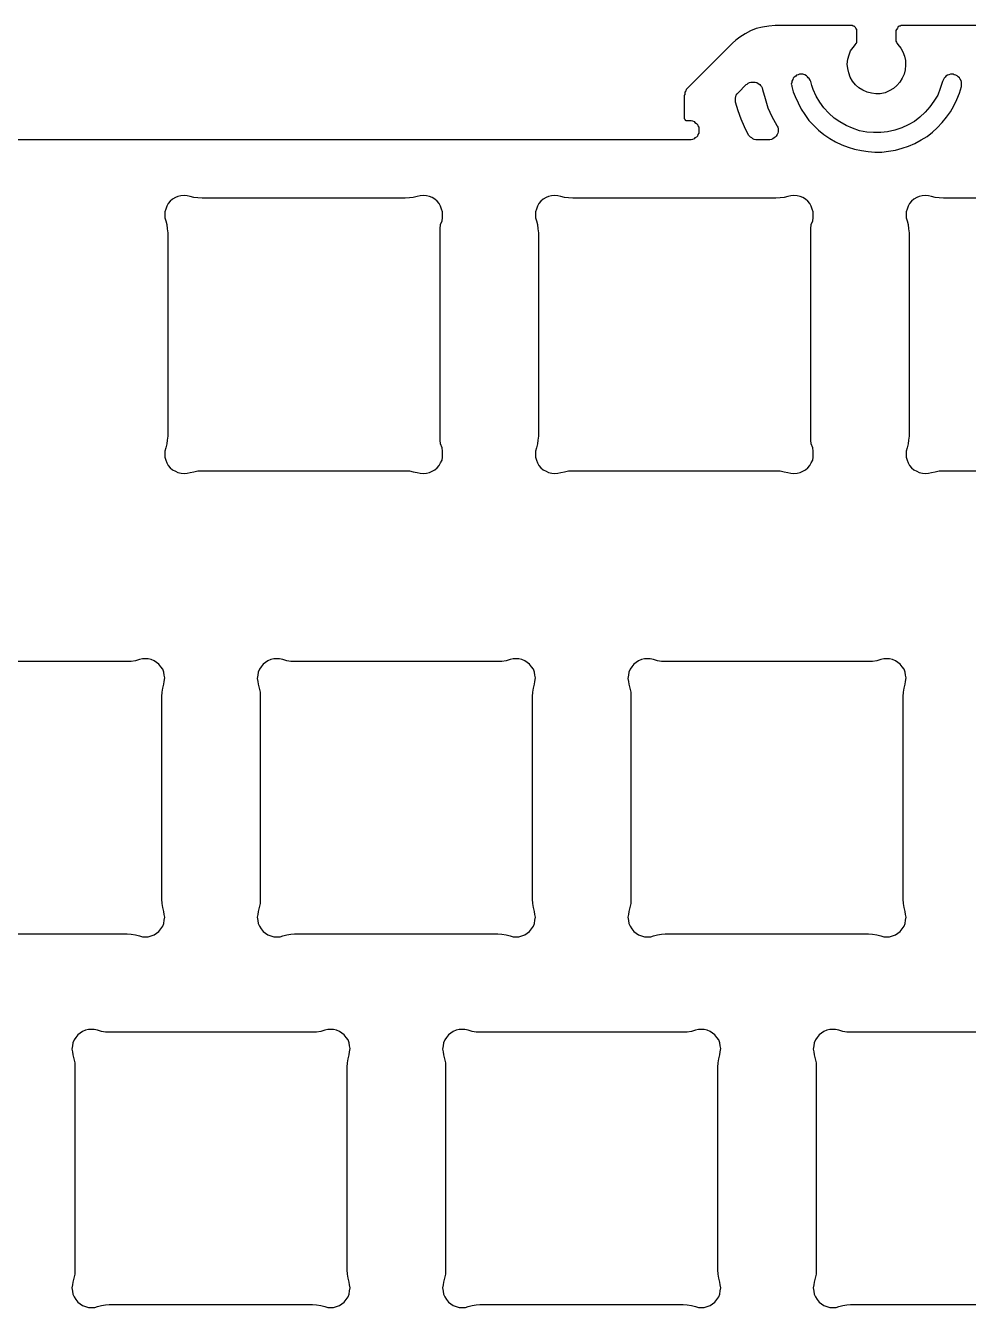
# Model space of a CAD drawing. Extents: x -525 to -176, y -2993 to -2861.
# Drawn here: x -343.2 to -294.7, y -2927.2 to -2861.3 of the extents above; entities that cross this region are included whole.
import ezdxf

# ---------------------------------------------------------------- set-up
doc = ezdxf.new("R2010")
doc.units = 0
doc.layers.get('0').update_dxf_attribs({"linetype": 'CONTINUOUS'})

msp = doc.modelspace()

# ---------------------------------------------------------------- linework, layer by layer
for points in [[(-294.22113, -2861.276855), (-298.145935, -2861.276855), (-298.145935, -2861.276855), (-298.195984, -2861.276855), (-298.22113, -2861.301758), (-298.22113, -2861.301758), (-298.270935, -2861.301758), (-298.320984, -2861.327148), (-298.320984, -2861.327148), (-298.34613, -2861.376953), (-298.371033, -2861.401855), (-298.371033, -2861.401855), (-298.395935, -2861.452148), (-298.421082, -2861.477051), (-298.421082, -2861.477051), (-298.445984, -2861.526855), (-298.445984, -2861.577148), (-298.445984, -2862.026855), (-298.445984, -2862.026855), (-298.445984, -2862.077148), (-298.421082, -2862.126953), (-298.421082, -2862.126953), (-298.395935, -2862.176758), (-298.371033, -2862.202148), (-298.371033, -2862.202148), (-298.371033, -2862.227051), (-298.34613, -2862.251953), (-298.34613, -2862.251953), (-298.195984, -2862.426758), (-298.09613, -2862.626953), (-298.09613, -2862.626953), (-297.996033, -2862.852051), (-297.945984, -2863.077148), (-297.945984, -2863.077148), (-297.945984, -2863.301758), (-297.97113, -2863.551758), (-297.97113, -2863.551758), (-298.020935, -2863.776855), (-298.121033, -2863.977051), (-298.121033, -2863.977051), (-298.246033, -2864.176758), (-298.395935, -2864.352051), (-298.395935, -2864.352051), (-298.570984, -2864.501953), (-298.796082, -2864.626953), (-298.796082, -2864.626953), (-298.996033, -2864.727051), (-299.246033, -2864.776855), (-299.246033, -2864.776855), (-299.47113, -2864.776855), (-299.695984, -2864.751953), (-299.695984, -2864.751953), (-299.921082, -2864.702148), (-300.145935, -2864.602051), (-300.145935, -2864.602051), (-300.34613, -2864.477051), (-300.520935, -2864.327148), (-300.520935, -2864.327148), (-300.671082, -2864.126953), (-300.796082, -2863.926758), (-300.796082, -2863.926758), (-300.871033, -2863.702148), (-300.921082, -2863.477051), (-300.921082, -2863.477051), (-300.945984, -2863.251953), (-300.921082, -2863.001953), (-300.921082, -2863.001953), (-300.84613, -2862.776855), (-300.770935, -2862.577148), (-300.770935, -2862.577148), (-300.645935, -2862.401855), (-300.520935, -2862.251953), (-300.520935, -2862.251953), (-300.496033, -2862.202148), (-300.47113, -2862.176758), (-300.47113, -2862.176758), (-300.445984, -2862.126953), (-300.445984, -2862.077148), (-300.445984, -2862.077148), (-300.445984, -2862.051758), (-300.445984, -2862.026855), (-300.445984, -2861.577148), (-300.445984, -2861.577148), (-300.445984, -2861.526855), (-300.445984, -2861.477051), (-300.445984, -2861.477051), (-300.47113, -2861.452148), (-300.496033, -2861.401855), (-300.496033, -2861.401855), (-300.520935, -2861.376953), (-300.570984, -2861.327148), (-300.570984, -2861.327148), (-300.59613, -2861.301758), (-300.645935, -2861.301758), (-300.645935, -2861.301758), (-300.695984, -2861.276855), (-300.746033, -2861.276855), (-304.645935, -2861.276855), (-304.645935, -2861.276855), (-304.97113, -2861.301758), (-305.296082, -2861.352051), (-305.621033, -2861.426758), (-305.621033, -2861.426758), (-305.921082, -2861.551758), (-306.195984, -2861.702148), (-306.47113, -2861.876953), (-306.47113, -2861.876953), (-306.671082, -2862.026855), (-306.84613, -2862.176758), (-309.171082, -2864.501953), (-309.171082, -2864.501953), (-309.22113, -2864.551758), (-309.246033, -2864.626953), (-309.246033, -2864.626953), (-309.296082, -2864.702148), (-309.296082, -2864.776855), (-309.296082, -2864.776855), (-309.296082, -2864.827148), (-309.320984, -2864.852051), (-309.320984, -2866.051758), (-309.320984, -2866.051758), (-309.296082, -2866.077148), (-309.296082, -2866.077148), (-309.296082, -2866.077148), (-309.296082, -2866.102051), (-309.296082, -2866.102051), (-309.296082, -2866.102051), (-309.270935, -2866.126953), (-309.270935, -2866.126953), (-309.270935, -2866.126953), (-309.246033, -2866.126953), (-309.246033, -2866.151855), (-309.246033, -2866.151855), (-309.22113, -2866.151855), (-309.22113, -2866.151855), (-309.070984, -2866.151855), (-309.070984, -2866.151855), (-308.97113, -2866.151855), (-308.895935, -2866.176758), (-308.895935, -2866.176758), (-308.820984, -2866.202148), (-308.770935, -2866.251953), (-308.770935, -2866.251953), (-308.695984, -2866.301758), (-308.645935, -2866.352051), (-308.645935, -2866.352051), (-308.621033, -2866.426758), (-308.570984, -2866.501953), (-308.570984, -2866.501953), (-308.570984, -2866.577148), (-308.570984, -2866.651855), (-308.570984, -2866.651855), (-308.570984, -2866.727051), (-308.570984, -2866.801758), (-308.570984, -2866.801758), (-308.621033, -2866.876953), (-308.645935, -2866.952148), (-308.645935, -2866.952148), (-308.695984, -2867.001953), (-308.770935, -2867.051758), (-308.770935, -2867.051758), (-308.820984, -2867.102051), (-308.895935, -2867.126953), (-308.895935, -2867.126953), (-308.97113, -2867.151855), (-309.070984, -2867.151855), (-391.545959, -2867.151855)], [(-304.570984, -2866.401855), (-304.546082, -2866.452148), (-304.520935, -2866.501953), (-304.520935, -2866.501953), (-304.496033, -2866.577148), (-304.496033, -2866.651855), (-304.496033, -2866.651855), (-304.496033, -2866.727051), (-304.520935, -2866.801758), (-304.520935, -2866.801758), (-304.546082, -2866.876953), (-304.59613, -2866.952148), (-304.59613, -2866.952148), (-304.645935, -2867.001953), (-304.695984, -2867.051758), (-304.695984, -2867.051758), (-304.770935, -2867.102051), (-304.84613, -2867.126953), (-304.84613, -2867.126953), (-304.921082, -2867.151855), (-304.996033, -2867.151855), (-305.570984, -2867.151855), (-305.570984, -2867.151855), (-305.59613, -2867.151855), (-305.645935, -2867.151855), (-305.645935, -2867.151855), (-305.72113, -2867.126953), (-305.796082, -2867.102051), (-305.796082, -2867.102051), (-305.84613, -2867.051758), (-305.921082, -2867.001953), (-305.921082, -2867.001953), (-305.97113, -2866.952148), (-306.020935, -2866.901855), (-306.020935, -2866.901855), (-306.22113, -2866.477051), (-306.395935, -2866.077148), (-306.546082, -2865.651855), (-306.695984, -2865.202148), (-306.695984, -2865.202148), (-306.695984, -2865.176758), (-306.695984, -2865.151855), (-306.695984, -2865.151855), (-306.695984, -2865.077148), (-306.695984, -2865.001953), (-306.695984, -2865.001953), (-306.671082, -2864.926758), (-306.645935, -2864.852051), (-306.645935, -2864.852051), (-306.59613, -2864.776855), (-306.546082, -2864.727051), (-306.145935, -2864.301758), (-306.145935, -2864.301758), (-306.09613, -2864.276855), (-306.046082, -2864.227051), (-306.046082, -2864.227051), (-305.97113, -2864.202148), (-305.895935, -2864.176758), (-305.895935, -2864.176758), (-305.820984, -2864.176758), (-305.746033, -2864.176758), (-305.746033, -2864.176758), (-305.671082, -2864.176758), (-305.59613, -2864.202148), (-305.59613, -2864.202148), (-305.520935, -2864.251953), (-305.445984, -2864.301758), (-305.445984, -2864.301758), (-305.395935, -2864.352051), (-305.34613, -2864.401855), (-305.34613, -2864.401855), (-305.320984, -2864.477051), (-305.296082, -2864.551758), (-305.296082, -2864.551758), (-305.171082, -2865.026855), (-305.020935, -2865.501953), (-304.820984, -2865.952148), (-304.570984, -2866.401855)], [(-303.796082, -2864.401855), (-303.72113, -2864.676758), (-303.621033, -2864.926758), (-303.621033, -2864.926758), (-303.47113, -2865.251953), (-303.320984, -2865.577148), (-303.121033, -2865.852051), (-302.921082, -2866.151855), (-302.921082, -2866.151855), (-302.671082, -2866.401855), (-302.421082, -2866.651855), (-302.145935, -2866.876953), (-301.84613, -2867.077148), (-301.84613, -2867.077148), (-301.546082, -2867.251953), (-301.22113, -2867.401855), (-300.895935, -2867.526855), (-300.570984, -2867.626953), (-300.570984, -2867.626953), (-300.22113, -2867.702148), (-299.871033, -2867.751953), (-299.520935, -2867.776855), (-299.171082, -2867.776855), (-299.171082, -2867.776855), (-298.820984, -2867.727051), (-298.47113, -2867.676758), (-298.121033, -2867.577148), (-297.796082, -2867.477051), (-297.796082, -2867.477051), (-297.47113, -2867.327148), (-297.145935, -2867.151855), (-296.84613, -2866.977051), (-296.570984, -2866.751953), (-296.570984, -2866.751953), (-296.320984, -2866.526855), (-296.070984, -2866.251953), (-295.84613, -2865.977051), (-295.645935, -2865.702148), (-295.645935, -2865.702148), (-295.47113, -2865.401855), (-295.320984, -2865.077148), (-295.171082, -2864.751953), (-295.070984, -2864.401855), (-295.070984, -2864.401855), (-295.070984, -2864.327148), (-295.070984, -2864.251953), (-295.070984, -2864.251953), (-295.070984, -2864.176758), (-295.09613, -2864.102051), (-295.09613, -2864.102051), (-295.145935, -2864.026855), (-295.171082, -2863.952148), (-295.171082, -2863.952148), (-295.246033, -2863.901855), (-295.296082, -2863.852051), (-295.296082, -2863.852051), (-295.371033, -2863.827148), (-295.445984, -2863.801758), (-295.445984, -2863.801758), (-295.496033, -2863.776855), (-295.570984, -2863.776855), (-295.570984, -2863.776855), (-295.645935, -2863.776855), (-295.72113, -2863.801758), (-295.72113, -2863.801758), (-295.796082, -2863.827148), (-295.871033, -2863.876953), (-295.871033, -2863.876953), (-295.921082, -2863.926758), (-295.97113, -2863.977051), (-295.97113, -2863.977051), (-296.020935, -2864.077148), (-296.046082, -2864.151855), (-296.046082, -2864.151855), (-296.171082, -2864.501953), (-296.296082, -2864.852051), (-296.496033, -2865.151855), (-296.496033, -2865.151855), (-296.695984, -2865.452148), (-296.945984, -2865.727051), (-297.22113, -2865.977051), (-297.22113, -2865.977051), (-297.496033, -2866.202148), (-297.820984, -2866.376953), (-298.145935, -2866.526855), (-298.145935, -2866.526855), (-298.496033, -2866.651855), (-298.871033, -2866.727051), (-299.22113, -2866.776855), (-299.22113, -2866.776855), (-299.59613, -2866.776855), (-299.945984, -2866.751953), (-300.320984, -2866.676758), (-300.320984, -2866.676758), (-300.671082, -2866.551758), (-300.996033, -2866.401855), (-301.320984, -2866.227051), (-301.320984, -2866.227051), (-301.621033, -2866.026855), (-301.895935, -2865.776855), (-302.145935, -2865.501953), (-302.145935, -2865.501953), (-302.34613, -2865.202148), (-302.546082, -2864.901855), (-302.695984, -2864.551758), (-302.695984, -2864.551758), (-302.770935, -2864.352051), (-302.820984, -2864.151855), (-302.820984, -2864.151855), (-302.84613, -2864.077148), (-302.895935, -2864.001953), (-302.895935, -2864.001953), (-302.945984, -2863.952148), (-302.996033, -2863.901855), (-302.996033, -2863.901855), (-303.046082, -2863.852051), (-303.121033, -2863.801758), (-303.121033, -2863.801758), (-303.22113, -2863.776855), (-303.320984, -2863.776855), (-303.320984, -2863.776855), (-303.395935, -2863.776855), (-303.47113, -2863.801758), (-303.47113, -2863.801758), (-303.546082, -2863.827148), (-303.59613, -2863.876953), (-303.59613, -2863.876953), (-303.671082, -2863.926758), (-303.72113, -2863.977051), (-303.72113, -2863.977051), (-303.746033, -2864.051758), (-303.796082, -2864.126953), (-303.796082, -2864.126953), (-303.796082, -2864.202148), (-303.820984, -2864.276855), (-303.820984, -2864.276855), (-303.796082, -2864.352051), (-303.796082, -2864.401855)], [(-323.046082, -2870.051758), (-323.246033, -2870.102051), (-323.445984, -2870.126953), (-323.671082, -2870.151855), (-334.09613, -2870.151855), (-334.320984, -2870.126953), (-334.520935, -2870.102051), (-334.72113, -2870.051758), (-334.871033, -2870.026855), (-335.020935, -2870.001953), (-335.020935, -2870.001953), (-335.195984, -2870.026855), (-335.34613, -2870.051758), (-335.34613, -2870.051758), (-335.47113, -2870.102051), (-335.621033, -2870.202148), (-335.621033, -2870.202148), (-335.746033, -2870.301758), (-335.84613, -2870.426758), (-335.84613, -2870.426758), (-335.921082, -2870.551758), (-335.97113, -2870.702148), (-335.97113, -2870.702148), (-336.020935, -2870.852051), (-336.020935, -2871.001953), (-336.020935, -2871.001953), (-336.020935, -2871.151855), (-335.97113, -2871.301758), (-335.97113, -2871.301758), (-335.921082, -2871.501953), (-335.895935, -2871.727051), (-335.871033, -2871.926758), (-335.871033, -2882.376953), (-335.871033, -2882.376953), (-335.895935, -2882.577148), (-335.921082, -2882.776855), (-335.97113, -2882.977051), (-335.97113, -2882.977051), (-336.020935, -2883.151855), (-336.020935, -2883.301758), (-336.020935, -2883.301758), (-336.020935, -2883.452148), (-335.97113, -2883.602051), (-335.97113, -2883.602051), (-335.921082, -2883.751953), (-335.84613, -2883.876953), (-335.84613, -2883.876953), (-335.746033, -2884.001953), (-335.621033, -2884.102051), (-335.621033, -2884.102051), (-335.47113, -2884.176758), (-335.34613, -2884.251953), (-335.34613, -2884.251953), (-335.171082, -2884.276855), (-335.020935, -2884.301758), (-335.020935, -2884.301758), (-334.871033, -2884.276855), (-334.72113, -2884.251953), (-334.72113, -2884.251953), (-334.520935, -2884.202148), (-334.320984, -2884.151855), (-334.09613, -2884.151855), (-323.671082, -2884.151855), (-323.445984, -2884.151855), (-323.246033, -2884.202148), (-323.046082, -2884.251953), (-323.046082, -2884.251953), (-322.895935, -2884.276855), (-322.746033, -2884.301758), (-322.746033, -2884.301758), (-322.570984, -2884.276855), (-322.421082, -2884.251953), (-322.421082, -2884.251953), (-322.270935, -2884.176758), (-322.145935, -2884.102051), (-322.145935, -2884.102051), (-322.020935, -2884.001953), (-321.921082, -2883.876953), (-321.921082, -2883.876953), (-321.84613, -2883.751953), (-321.770935, -2883.602051), (-321.770935, -2883.602051), (-321.746033, -2883.452148), (-321.746033, -2883.301758), (-321.746033, -2883.301758), (-321.746033, -2883.151855), (-321.770935, -2882.977051), (-321.770935, -2882.977051), (-321.84613, -2882.776855), (-321.871033, -2882.577148), (-321.871033, -2882.376953), (-321.871033, -2882.376953), (-321.871033, -2871.926758), (-321.871033, -2871.727051), (-321.84613, -2871.501953), (-321.770935, -2871.301758), (-321.770935, -2871.301758), (-321.746033, -2871.151855), (-321.746033, -2871.001953), (-321.746033, -2871.001953), (-321.746033, -2870.852051), (-321.796082, -2870.702148), (-321.796082, -2870.702148), (-321.84613, -2870.551758), (-321.921082, -2870.426758), (-321.921082, -2870.426758), (-322.020935, -2870.301758), (-322.145935, -2870.202148), (-322.145935, -2870.202148), (-322.270935, -2870.102051), (-322.421082, -2870.051758), (-322.421082, -2870.051758), (-322.570984, -2870.026855), (-322.746033, -2870.001953), (-322.746033, -2870.001953), (-322.895935, -2870.026855), (-323.046082, -2870.051758)], [(-303.996033, -2870.051758), (-304.195984, -2870.102051), (-304.395935, -2870.126953), (-304.621033, -2870.151855), (-315.046082, -2870.151855), (-315.270935, -2870.126953), (-315.47113, -2870.102051), (-315.671082, -2870.051758), (-315.820984, -2870.026855), (-315.97113, -2870.001953), (-315.97113, -2870.001953), (-316.145935, -2870.026855), (-316.296082, -2870.051758), (-316.296082, -2870.051758), (-316.421082, -2870.102051), (-316.570984, -2870.202148), (-316.570984, -2870.202148), (-316.695984, -2870.301758), (-316.796082, -2870.426758), (-316.796082, -2870.426758), (-316.871033, -2870.551758), (-316.921082, -2870.702148), (-316.921082, -2870.702148), (-316.97113, -2870.852051), (-316.97113, -2871.001953), (-316.97113, -2871.001953), (-316.97113, -2871.151855), (-316.921082, -2871.301758), (-316.921082, -2871.301758), (-316.871033, -2871.501953), (-316.84613, -2871.727051), (-316.820984, -2871.926758), (-316.820984, -2882.376953), (-316.820984, -2882.376953), (-316.84613, -2882.577148), (-316.871033, -2882.776855), (-316.921082, -2882.977051), (-316.921082, -2882.977051), (-316.97113, -2883.151855), (-316.97113, -2883.301758), (-316.97113, -2883.301758), (-316.97113, -2883.452148), (-316.921082, -2883.602051), (-316.921082, -2883.602051), (-316.871033, -2883.751953), (-316.796082, -2883.876953), (-316.796082, -2883.876953), (-316.695984, -2884.001953), (-316.570984, -2884.102051), (-316.570984, -2884.102051), (-316.421082, -2884.176758), (-316.296082, -2884.251953), (-316.296082, -2884.251953), (-316.121033, -2884.276855), (-315.97113, -2884.301758), (-315.97113, -2884.301758), (-315.820984, -2884.276855), (-315.671082, -2884.251953), (-315.671082, -2884.251953), (-315.47113, -2884.202148), (-315.270935, -2884.151855), (-315.046082, -2884.151855), (-304.621033, -2884.151855), (-304.395935, -2884.151855), (-304.195984, -2884.202148), (-303.996033, -2884.251953), (-303.996033, -2884.251953), (-303.84613, -2884.276855), (-303.695984, -2884.301758), (-303.695984, -2884.301758), (-303.520935, -2884.276855), (-303.371033, -2884.251953), (-303.371033, -2884.251953), (-303.22113, -2884.176758), (-303.09613, -2884.102051), (-303.09613, -2884.102051), (-302.97113, -2884.001953), (-302.871033, -2883.876953), (-302.871033, -2883.876953), (-302.796082, -2883.751953), (-302.72113, -2883.602051), (-302.72113, -2883.602051), (-302.695984, -2883.452148), (-302.695984, -2883.301758), (-302.695984, -2883.301758), (-302.695984, -2883.151855), (-302.72113, -2882.977051), (-302.72113, -2882.977051), (-302.796082, -2882.776855), (-302.820984, -2882.577148), (-302.820984, -2882.376953), (-302.820984, -2882.376953), (-302.820984, -2871.926758), (-302.820984, -2871.727051), (-302.796082, -2871.501953), (-302.72113, -2871.301758), (-302.72113, -2871.301758), (-302.695984, -2871.151855), (-302.695984, -2871.001953), (-302.695984, -2871.001953), (-302.695984, -2870.852051), (-302.746033, -2870.702148), (-302.746033, -2870.702148), (-302.796082, -2870.551758), (-302.871033, -2870.426758), (-302.871033, -2870.426758), (-302.97113, -2870.301758), (-303.09613, -2870.202148), (-303.09613, -2870.202148), (-303.22113, -2870.102051), (-303.371033, -2870.051758), (-303.371033, -2870.051758), (-303.520935, -2870.026855), (-303.695984, -2870.001953), (-303.695984, -2870.001953), (-303.84613, -2870.026855), (-303.996033, -2870.051758)], [(-285.570984, -2870.151855), (-295.996033, -2870.151855), (-296.22113, -2870.126953), (-296.421082, -2870.102051), (-296.621033, -2870.051758), (-296.770935, -2870.026855), (-296.921082, -2870.001953), (-296.921082, -2870.001953), (-297.09613, -2870.026855), (-297.246033, -2870.051758), (-297.246033, -2870.051758), (-297.371033, -2870.102051), (-297.520935, -2870.202148), (-297.520935, -2870.202148), (-297.645935, -2870.301758), (-297.746033, -2870.426758), (-297.746033, -2870.426758), (-297.820984, -2870.551758), (-297.871033, -2870.702148), (-297.871033, -2870.702148), (-297.921082, -2870.852051), (-297.921082, -2871.001953), (-297.921082, -2871.001953), (-297.921082, -2871.151855), (-297.871033, -2871.301758), (-297.871033, -2871.301758), (-297.820984, -2871.501953), (-297.796082, -2871.727051), (-297.770935, -2871.926758), (-297.770935, -2882.376953), (-297.770935, -2882.376953), (-297.796082, -2882.577148), (-297.820984, -2882.776855), (-297.871033, -2882.977051), (-297.871033, -2882.977051), (-297.921082, -2883.151855), (-297.921082, -2883.301758), (-297.921082, -2883.301758), (-297.921082, -2883.452148), (-297.871033, -2883.602051), (-297.871033, -2883.602051), (-297.820984, -2883.751953), (-297.746033, -2883.876953), (-297.746033, -2883.876953), (-297.645935, -2884.001953), (-297.520935, -2884.102051), (-297.520935, -2884.102051), (-297.371033, -2884.176758), (-297.246033, -2884.251953), (-297.246033, -2884.251953), (-297.070984, -2884.276855), (-296.921082, -2884.301758), (-296.921082, -2884.301758), (-296.770935, -2884.276855), (-296.621033, -2884.251953), (-296.621033, -2884.251953), (-296.421082, -2884.202148), (-296.22113, -2884.151855), (-295.996033, -2884.151855), (-285.570984, -2884.151855)], [(-348.395935, -2907.952148), (-337.945984, -2907.952148), (-337.746033, -2907.977051), (-337.520935, -2908.001953), (-337.320984, -2908.051758), (-337.320984, -2908.051758), (-337.171082, -2908.102051), (-337.020935, -2908.102051), (-337.020935, -2908.102051), (-336.871033, -2908.102051), (-336.72113, -2908.051758), (-336.72113, -2908.051758), (-336.570984, -2908.001953), (-336.445984, -2907.926758), (-336.445984, -2907.926758), (-336.320984, -2907.827148), (-336.22113, -2907.702148), (-336.22113, -2907.702148), (-336.121033, -2907.551758), (-336.070984, -2907.426758), (-336.070984, -2907.426758), (-336.046082, -2907.251953), (-336.020935, -2907.102051), (-336.020935, -2907.102051), (-336.046082, -2906.952148), (-336.070984, -2906.801758), (-336.070984, -2906.801758), (-336.121033, -2906.602051), (-336.145935, -2906.401855), (-336.171082, -2906.176758), (-336.171082, -2906.176758), (-336.171082, -2895.751953), (-336.145935, -2895.526855), (-336.121033, -2895.327148), (-336.070984, -2895.126953), (-336.070984, -2895.126953), (-336.046082, -2894.977051), (-336.020935, -2894.801758), (-336.020935, -2894.801758), (-336.046082, -2894.651855), (-336.070984, -2894.501953), (-336.070984, -2894.501953), (-336.121033, -2894.352051), (-336.22113, -2894.227051), (-336.22113, -2894.227051), (-336.320984, -2894.102051), (-336.445984, -2894.001953), (-336.445984, -2894.001953), (-336.570984, -2893.926758), (-336.72113, -2893.852051), (-336.72113, -2893.852051), (-336.871033, -2893.827148), (-337.020935, -2893.827148), (-337.020935, -2893.827148), (-337.171082, -2893.827148), (-337.320984, -2893.852051)], [(-337.320984, -2893.852051), (-337.520935, -2893.926758), (-337.746033, -2893.952148), (-337.945984, -2893.952148), (-348.395935, -2893.952148)], [(-318.270935, -2893.852051), (-318.47113, -2893.926758), (-318.695984, -2893.952148), (-318.895935, -2893.952148), (-329.34613, -2893.952148), (-329.546082, -2893.952148), (-329.746033, -2893.926758), (-329.945984, -2893.852051), (-330.121033, -2893.827148), (-330.270935, -2893.827148), (-330.270935, -2893.827148), (-330.421082, -2893.827148), (-330.570984, -2893.852051), (-330.570984, -2893.852051), (-330.72113, -2893.926758), (-330.84613, -2894.001953), (-330.84613, -2894.001953), (-330.97113, -2894.102051), (-331.070984, -2894.227051), (-331.070984, -2894.227051), (-331.145935, -2894.352051), (-331.22113, -2894.501953), (-331.22113, -2894.501953), (-331.246033, -2894.651855), (-331.270935, -2894.827148), (-331.270935, -2894.827148), (-331.246033, -2894.977051), (-331.22113, -2895.126953), (-331.22113, -2895.126953), (-331.171082, -2895.327148), (-331.121033, -2895.526855), (-331.121033, -2895.751953), (-331.121033, -2906.176758), (-331.121033, -2906.176758), (-331.121033, -2906.401855), (-331.171082, -2906.602051), (-331.22113, -2906.801758), (-331.22113, -2906.801758), (-331.246033, -2906.952148), (-331.270935, -2907.102051), (-331.270935, -2907.102051), (-331.246033, -2907.276855), (-331.22113, -2907.426758), (-331.22113, -2907.426758), (-331.145935, -2907.551758), (-331.070984, -2907.702148), (-331.070984, -2907.702148), (-330.97113, -2907.827148), (-330.84613, -2907.926758), (-330.84613, -2907.926758), (-330.72113, -2908.001953), (-330.570984, -2908.051758), (-330.570984, -2908.051758), (-330.421082, -2908.102051), (-330.270935, -2908.102051), (-330.270935, -2908.102051), (-330.09613, -2908.102051), (-329.945984, -2908.051758), (-329.945984, -2908.051758), (-329.746033, -2908.001953), (-329.546082, -2907.977051), (-329.34613, -2907.952148), (-318.895935, -2907.952148), (-318.695984, -2907.977051), (-318.47113, -2908.001953), (-318.270935, -2908.051758), (-318.270935, -2908.051758), (-318.121033, -2908.102051), (-317.97113, -2908.102051), (-317.97113, -2908.102051), (-317.820984, -2908.102051), (-317.671082, -2908.051758), (-317.671082, -2908.051758), (-317.520935, -2908.001953), (-317.395935, -2907.926758), (-317.395935, -2907.926758), (-317.270935, -2907.827148), (-317.171082, -2907.702148), (-317.171082, -2907.702148), (-317.070984, -2907.551758), (-317.020935, -2907.426758), (-317.020935, -2907.426758), (-316.996033, -2907.251953), (-316.97113, -2907.102051), (-316.97113, -2907.102051), (-316.996033, -2906.952148), (-317.020935, -2906.801758), (-317.020935, -2906.801758), (-317.070984, -2906.602051), (-317.09613, -2906.401855), (-317.121033, -2906.176758), (-317.121033, -2906.176758), (-317.121033, -2895.751953), (-317.09613, -2895.526855), (-317.070984, -2895.327148), (-317.020935, -2895.126953), (-317.020935, -2895.126953), (-316.996033, -2894.977051), (-316.97113, -2894.801758), (-316.97113, -2894.801758), (-316.996033, -2894.651855), (-317.020935, -2894.501953), (-317.020935, -2894.501953), (-317.070984, -2894.352051), (-317.171082, -2894.227051), (-317.171082, -2894.227051), (-317.270935, -2894.102051), (-317.395935, -2894.001953), (-317.395935, -2894.001953), (-317.520935, -2893.926758), (-317.671082, -2893.852051), (-317.671082, -2893.852051), (-317.820984, -2893.827148), (-317.97113, -2893.827148), (-317.97113, -2893.827148), (-318.121033, -2893.827148), (-318.270935, -2893.852051)], [(-299.22113, -2893.852051), (-299.421082, -2893.926758), (-299.645935, -2893.952148), (-299.84613, -2893.952148), (-310.296082, -2893.952148), (-310.496033, -2893.952148), (-310.695984, -2893.926758), (-310.895935, -2893.852051), (-311.070984, -2893.827148), (-311.22113, -2893.827148), (-311.22113, -2893.827148), (-311.371033, -2893.827148), (-311.520935, -2893.852051), (-311.520935, -2893.852051), (-311.671082, -2893.926758), (-311.796082, -2894.001953), (-311.796082, -2894.001953), (-311.921082, -2894.102051), (-312.020935, -2894.227051), (-312.020935, -2894.227051), (-312.09613, -2894.352051), (-312.171082, -2894.501953), (-312.171082, -2894.501953), (-312.195984, -2894.651855), (-312.22113, -2894.827148), (-312.22113, -2894.827148), (-312.195984, -2894.977051), (-312.171082, -2895.126953), (-312.171082, -2895.126953), (-312.121033, -2895.327148), (-312.070984, -2895.526855), (-312.070984, -2895.751953), (-312.070984, -2906.176758), (-312.070984, -2906.176758), (-312.070984, -2906.401855), (-312.121033, -2906.602051), (-312.171082, -2906.801758), (-312.171082, -2906.801758), (-312.195984, -2906.952148), (-312.22113, -2907.102051), (-312.22113, -2907.102051), (-312.195984, -2907.276855), (-312.171082, -2907.426758), (-312.171082, -2907.426758), (-312.09613, -2907.551758), (-312.020935, -2907.702148), (-312.020935, -2907.702148), (-311.921082, -2907.827148), (-311.796082, -2907.926758), (-311.796082, -2907.926758), (-311.671082, -2908.001953), (-311.520935, -2908.051758), (-311.520935, -2908.051758), (-311.371033, -2908.102051), (-311.22113, -2908.102051), (-311.22113, -2908.102051), (-311.046082, -2908.102051), (-310.895935, -2908.051758), (-310.895935, -2908.051758), (-310.695984, -2908.001953), (-310.496033, -2907.977051), (-310.296082, -2907.952148), (-299.84613, -2907.952148), (-299.645935, -2907.977051), (-299.421082, -2908.001953), (-299.22113, -2908.051758), (-299.22113, -2908.051758), (-299.070984, -2908.102051), (-298.921082, -2908.102051), (-298.921082, -2908.102051), (-298.770935, -2908.102051), (-298.621033, -2908.051758), (-298.621033, -2908.051758), (-298.47113, -2908.001953), (-298.34613, -2907.926758), (-298.34613, -2907.926758), (-298.22113, -2907.827148), (-298.121033, -2907.702148), (-298.121033, -2907.702148), (-298.020935, -2907.551758), (-297.97113, -2907.426758), (-297.97113, -2907.426758), (-297.945984, -2907.251953), (-297.921082, -2907.102051), (-297.921082, -2907.102051), (-297.945984, -2906.952148), (-297.97113, -2906.801758), (-297.97113, -2906.801758), (-298.020935, -2906.602051), (-298.046082, -2906.401855), (-298.070984, -2906.176758), (-298.070984, -2906.176758), (-298.070984, -2895.751953), (-298.046082, -2895.526855), (-298.020935, -2895.327148), (-297.97113, -2895.126953), (-297.97113, -2895.126953), (-297.945984, -2894.977051), (-297.921082, -2894.801758), (-297.921082, -2894.801758), (-297.945984, -2894.651855), (-297.97113, -2894.501953), (-297.97113, -2894.501953), (-298.020935, -2894.352051), (-298.121033, -2894.227051), (-298.121033, -2894.227051), (-298.22113, -2894.102051), (-298.34613, -2894.001953), (-298.34613, -2894.001953), (-298.47113, -2893.926758), (-298.621033, -2893.852051), (-298.621033, -2893.852051), (-298.770935, -2893.827148), (-298.921082, -2893.827148), (-298.921082, -2893.827148), (-299.070984, -2893.827148), (-299.22113, -2893.852051)], [(-327.796082, -2912.901855), (-327.996033, -2912.977051), (-328.22113, -2913.001953), (-328.421082, -2913.001953), (-338.871033, -2913.001953), (-339.070984, -2913.001953), (-339.270935, -2912.977051), (-339.47113, -2912.901855), (-339.645935, -2912.876953), (-339.796082, -2912.876953), (-339.796082, -2912.876953), (-339.945984, -2912.876953), (-340.09613, -2912.901855), (-340.09613, -2912.901855), (-340.246033, -2912.977051), (-340.371033, -2913.051758), (-340.371033, -2913.051758), (-340.496033, -2913.151855), (-340.59613, -2913.276855), (-340.59613, -2913.276855), (-340.671082, -2913.401855), (-340.746033, -2913.551758), (-340.746033, -2913.551758), (-340.770935, -2913.702148), (-340.796082, -2913.876953), (-340.796082, -2913.876953), (-340.770935, -2914.026855), (-340.746033, -2914.176758), (-340.746033, -2914.176758), (-340.695984, -2914.376953), (-340.645935, -2914.577148), (-340.645935, -2914.801758), (-340.645935, -2925.227051), (-340.645935, -2925.227051), (-340.645935, -2925.452148), (-340.695984, -2925.651855), (-340.746033, -2925.852051), (-340.746033, -2925.852051), (-340.770935, -2926.001953), (-340.796082, -2926.151855), (-340.796082, -2926.151855), (-340.770935, -2926.327148), (-340.746033, -2926.477051), (-340.746033, -2926.477051), (-340.671082, -2926.602051), (-340.59613, -2926.751953), (-340.59613, -2926.751953), (-340.496033, -2926.876953), (-340.371033, -2926.977051), (-340.371033, -2926.977051), (-340.246033, -2927.051758), (-340.09613, -2927.102051), (-340.09613, -2927.102051), (-339.945984, -2927.151855), (-339.796082, -2927.151855), (-339.796082, -2927.151855), (-339.621033, -2927.151855), (-339.47113, -2927.102051), (-339.47113, -2927.102051), (-339.270935, -2927.051758), (-339.070984, -2927.026855), (-338.871033, -2927.001953), (-328.421082, -2927.001953), (-328.22113, -2927.026855), (-327.996033, -2927.051758), (-327.796082, -2927.102051), (-327.796082, -2927.102051), (-327.645935, -2927.151855), (-327.496033, -2927.151855), (-327.496033, -2927.151855), (-327.34613, -2927.151855), (-327.195984, -2927.102051), (-327.195984, -2927.102051), (-327.046082, -2927.051758), (-326.921082, -2926.977051), (-326.921082, -2926.977051), (-326.796082, -2926.876953), (-326.695984, -2926.751953), (-326.695984, -2926.751953), (-326.59613, -2926.602051), (-326.546082, -2926.477051), (-326.546082, -2926.477051), (-326.520935, -2926.301758), (-326.496033, -2926.151855), (-326.496033, -2926.151855), (-326.520935, -2926.001953), (-326.546082, -2925.852051), (-326.546082, -2925.852051), (-326.59613, -2925.651855), (-326.621033, -2925.452148), (-326.645935, -2925.227051), (-326.645935, -2925.227051), (-326.645935, -2914.801758), (-326.621033, -2914.577148), (-326.59613, -2914.376953), (-326.546082, -2914.176758), (-326.546082, -2914.176758), (-326.520935, -2914.026855), (-326.496033, -2913.852051), (-326.496033, -2913.852051), (-326.520935, -2913.702148), (-326.546082, -2913.551758), (-326.546082, -2913.551758), (-326.59613, -2913.401855), (-326.695984, -2913.276855), (-326.695984, -2913.276855), (-326.796082, -2913.151855), (-326.921082, -2913.051758), (-326.921082, -2913.051758), (-327.046082, -2912.977051), (-327.195984, -2912.901855), (-327.195984, -2912.901855), (-327.34613, -2912.876953), (-327.496033, -2912.876953), (-327.496033, -2912.876953), (-327.645935, -2912.876953), (-327.796082, -2912.901855)], [(-308.746033, -2912.901855), (-308.945984, -2912.977051), (-309.171082, -2913.001953), (-309.371033, -2913.001953), (-319.820984, -2913.001953), (-320.020935, -2913.001953), (-320.22113, -2912.977051), (-320.421082, -2912.901855), (-320.59613, -2912.876953), (-320.746033, -2912.876953), (-320.746033, -2912.876953), (-320.895935, -2912.876953), (-321.046082, -2912.901855), (-321.046082, -2912.901855), (-321.195984, -2912.977051), (-321.320984, -2913.051758), (-321.320984, -2913.051758), (-321.445984, -2913.151855), (-321.546082, -2913.276855), (-321.546082, -2913.276855), (-321.621033, -2913.401855), (-321.695984, -2913.551758), (-321.695984, -2913.551758), (-321.72113, -2913.702148), (-321.746033, -2913.876953), (-321.746033, -2913.876953), (-321.72113, -2914.026855), (-321.695984, -2914.176758), (-321.695984, -2914.176758), (-321.645935, -2914.376953), (-321.59613, -2914.577148), (-321.59613, -2914.801758), (-321.59613, -2925.227051), (-321.59613, -2925.227051), (-321.59613, -2925.452148), (-321.645935, -2925.651855), (-321.695984, -2925.852051), (-321.695984, -2925.852051), (-321.72113, -2926.001953), (-321.746033, -2926.151855), (-321.746033, -2926.151855), (-321.72113, -2926.327148), (-321.695984, -2926.477051), (-321.695984, -2926.477051), (-321.621033, -2926.602051), (-321.546082, -2926.751953), (-321.546082, -2926.751953), (-321.445984, -2926.876953), (-321.320984, -2926.977051), (-321.320984, -2926.977051), (-321.195984, -2927.051758), (-321.046082, -2927.102051), (-321.046082, -2927.102051), (-320.895935, -2927.151855), (-320.746033, -2927.151855), (-320.746033, -2927.151855), (-320.570984, -2927.151855), (-320.421082, -2927.102051), (-320.421082, -2927.102051), (-320.22113, -2927.051758), (-320.020935, -2927.026855), (-319.820984, -2927.001953), (-309.371033, -2927.001953), (-309.171082, -2927.026855), (-308.945984, -2927.051758), (-308.746033, -2927.102051), (-308.746033, -2927.102051), (-308.59613, -2927.151855), (-308.445984, -2927.151855), (-308.445984, -2927.151855), (-308.296082, -2927.151855), (-308.145935, -2927.102051), (-308.145935, -2927.102051), (-307.996033, -2927.051758), (-307.871033, -2926.977051), (-307.871033, -2926.977051), (-307.746033, -2926.876953), (-307.645935, -2926.751953), (-307.645935, -2926.751953), (-307.546082, -2926.602051), (-307.496033, -2926.477051), (-307.496033, -2926.477051), (-307.47113, -2926.301758), (-307.445984, -2926.151855), (-307.445984, -2926.151855), (-307.47113, -2926.001953), (-307.496033, -2925.852051), (-307.496033, -2925.852051), (-307.546082, -2925.651855), (-307.570984, -2925.452148), (-307.59613, -2925.227051), (-307.59613, -2925.227051), (-307.59613, -2914.801758), (-307.570984, -2914.577148), (-307.546082, -2914.376953), (-307.496033, -2914.176758), (-307.496033, -2914.176758), (-307.47113, -2914.026855), (-307.445984, -2913.852051), (-307.445984, -2913.852051), (-307.47113, -2913.702148), (-307.496033, -2913.551758), (-307.496033, -2913.551758), (-307.546082, -2913.401855), (-307.645935, -2913.276855), (-307.645935, -2913.276855), (-307.746033, -2913.151855), (-307.871033, -2913.051758), (-307.871033, -2913.051758), (-307.996033, -2912.977051), (-308.145935, -2912.901855), (-308.145935, -2912.901855), (-308.296082, -2912.876953), (-308.445984, -2912.876953), (-308.445984, -2912.876953), (-308.59613, -2912.876953), (-308.746033, -2912.901855)], [(-290.320984, -2913.001953), (-300.770935, -2913.001953), (-300.97113, -2913.001953), (-301.171082, -2912.977051), (-301.371033, -2912.901855), (-301.546082, -2912.876953), (-301.695984, -2912.876953), (-301.695984, -2912.876953), (-301.84613, -2912.876953), (-301.996033, -2912.901855), (-301.996033, -2912.901855), (-302.145935, -2912.977051), (-302.270935, -2913.051758), (-302.270935, -2913.051758), (-302.395935, -2913.151855), (-302.496033, -2913.276855), (-302.496033, -2913.276855), (-302.570984, -2913.401855), (-302.645935, -2913.551758), (-302.645935, -2913.551758), (-302.671082, -2913.702148), (-302.695984, -2913.876953), (-302.695984, -2913.876953), (-302.671082, -2914.026855), (-302.645935, -2914.176758), (-302.645935, -2914.176758), (-302.59613, -2914.376953), (-302.546082, -2914.577148), (-302.546082, -2914.801758), (-302.546082, -2925.227051), (-302.546082, -2925.227051), (-302.546082, -2925.452148), (-302.59613, -2925.651855), (-302.645935, -2925.852051), (-302.645935, -2925.852051), (-302.671082, -2926.001953), (-302.695984, -2926.151855), (-302.695984, -2926.151855), (-302.671082, -2926.327148), (-302.645935, -2926.477051), (-302.645935, -2926.477051), (-302.570984, -2926.602051), (-302.496033, -2926.751953), (-302.496033, -2926.751953), (-302.395935, -2926.876953), (-302.270935, -2926.977051), (-302.270935, -2926.977051), (-302.145935, -2927.051758), (-301.996033, -2927.102051), (-301.996033, -2927.102051), (-301.84613, -2927.151855), (-301.695984, -2927.151855), (-301.695984, -2927.151855), (-301.520935, -2927.151855), (-301.371033, -2927.102051), (-301.371033, -2927.102051), (-301.171082, -2927.051758), (-300.97113, -2927.026855), (-300.770935, -2927.001953), (-290.320984, -2927.001953)]]:
    msp.add_lwpolyline(points)

doc.saveas('drawing.dxf')
